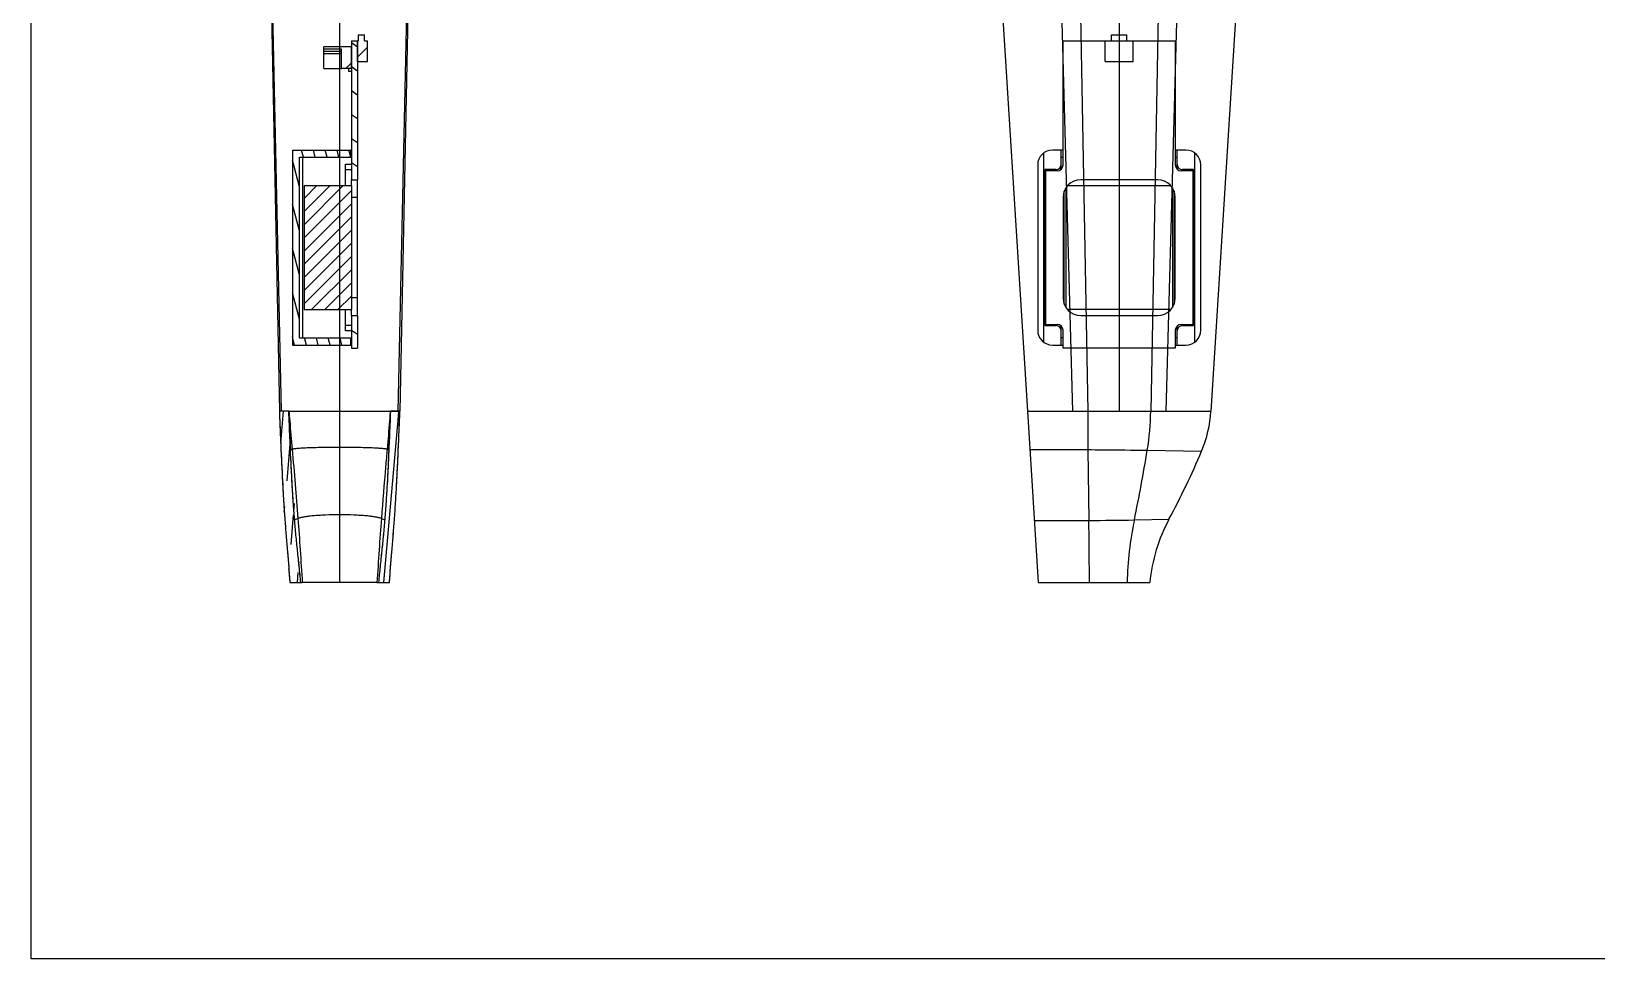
# Model space of a CAD drawing. Header units: millimetres. Extents: x 63 to 960, y -930 to -270.
# Drawn here: x 63.4 to 328.4, y -930.2 to -773.2 of the extents above; entities that cross this region are included whole.
import ezdxf

# ---------------------------------------------------------------- set-up
doc = ezdxf.new("R2010")
doc.units = ezdxf.units.MM
doc.header["$LTSCALE"] = 16.335
doc.layers.get('0').update_dxf_attribs({"linetype": 'CONTINUOUS'})
doc.layers.add('10_CHAMFERS', color=7, linetype='CONTINUOUS')
doc.layers.add('7_ALL_FEATURES', color=7, linetype='CONTINUOUS')
pattern_1 = [(45, (139.363785591519, -1220.12750012733), (-5.939696962, 5.939696962), [])]

msp = doc.modelspace()

# ---------------------------------------------------------------- hatches: boundary and pattern name
at = {"linetype": 'Continuous'}
h = msp.add_hatch(dxfattribs=at)
h.set_pattern_fill('DEFAULT__1', color=2, scale=8.4, angle=45, style=0, pattern_type=0)
h.set_pattern_definition(pattern_1)
edge = h.paths.add_edge_path()
edge.add_line((117.587668082519, -779.56004872423), (117.587668082519, -775.8600487242297))
edge.add_line((117.587668082519, -779.56004872423), (115.887668082519, -779.56004872423))
edge.add_line((115.887668082519, -779.56004872423), (115.887668082519, -776.26004872423))
edge.add_line((115.887668082519, -776.26004872423), (112.8876680825189, -776.26004872423))
edge.add_line((112.8876680825189, -776.26004872423), (112.8876680825189, -775.8600487242297))
edge.add_line((117.587668082519, -775.8600487242297), (112.8876680825189, -775.8600487242297))
h = msp.add_hatch(dxfattribs=at)
h.set_pattern_fill('DEFAULT__9', color=2, scale=3.320729441499997, angle=325, style=0, pattern_type=0)
h.set_pattern_definition([(325, (139.363785591519, -1220.12750012733), (1.904692159099998, 2.7201823105), [])])
edge = h.paths.add_edge_path()
edge.add_line((118.587668082519, -821.36004872423), (118.587668082519, -826.86004872423))
edge.add_line((117.587668082519, -826.86004872423), (118.587668082519, -826.86004872423))
edge.add_line((117.587668082519, -821.36004872423), (117.587668082519, -826.86004872423))
edge.add_line((117.587668082519, -821.36004872423), (118.587668082519, -821.36004872423))
edge = h.paths.add_edge_path()
edge.add_line((118.587668082519, -774.8600487242297), (118.587668082519, -798.3600487242297))
edge.add_line((117.587668082519, -798.3600487242297), (118.587668082519, -798.3600487242297))
edge.add_line((117.587668082519, -774.8600487242297), (117.587668082519, -798.3600487242297))
edge.add_line((117.587668082519, -774.8600487242297), (118.587668082519, -774.8600487242297))
h = msp.add_hatch(dxfattribs=at)
h.set_pattern_fill('DEFAULT__7', color=2, scale=8.4, angle=45, style=0, pattern_type=0)
h.set_pattern_definition(pattern_1)
edge = h.paths.add_edge_path()
edge.add_line((118.587668082519, -778.3600487242297), (120.287668082519, -778.3600487242297))
edge.add_line((118.587668082519, -778.3600487242297), (118.587668082519, -774.8600487242297))
edge.add_line((118.587668082519, -774.8600487242297), (118.787668082519, -774.8600487242297))
edge.add_line((118.787668082519, -774.8600487242297), (118.787668082519, -773.8600487242297))
edge.add_line((118.787668082519, -773.8600487242297), (119.787668082519, -773.8600487242297))
edge.add_line((119.787668082519, -774.8600487242297), (119.787668082519, -773.8600487242297))
edge.add_line((119.787668082519, -774.8600487242297), (120.287668082519, -774.8600487242297))
edge.add_line((120.287668082519, -778.3600487242297), (120.287668082519, -774.8600487242297))
h = msp.add_hatch(dxfattribs=at)
h.set_pattern_fill('DEFAULT__8', color=2, scale=1.934616101399998, angle=285, style=0, pattern_type=0)
h.set_pattern_definition([(285, (139.363785591519, -1220.12750012733), (1.868695656299999, 0.500715492), [])])
edge = h.paths.add_edge_path()
edge.add_line((107.587668082519, -793.36004872423), (107.587668082519, -826.36004872423))
edge.add_line((107.587668082519, -793.36004872423), (117.487668082519, -793.36004872423))
edge.add_line((117.487668082519, -794.56004872423), (117.487668082519, -793.36004872423))
edge.add_line((108.787668082519, -794.56004872423), (117.487668082519, -794.56004872423))
edge.add_line((108.787668082519, -825.1600487242299), (108.787668082519, -794.56004872423))
edge.add_line((108.787668082519, -825.1600487242299), (117.487668082519, -825.1600487242299))
edge.add_line((117.487668082519, -826.36004872423), (117.487668082519, -825.1600487242299))
edge.add_line((107.587668082519, -826.36004872423), (117.487668082519, -826.36004872423))
h = msp.add_hatch(dxfattribs=at)
h.set_pattern_fill('H', color=2, scale=1.5773920503, angle=45, style=0, pattern_type=0)
h.set_pattern_definition([(45, (139.363785591519, -1220.12750012733), (-1.1153846154, 1.1153846154), [])])
edge = h.paths.add_edge_path()
edge.add_line((117.587668082519, -799.3600487242297), (117.587668082519, -820.3600487242297))
edge.add_line((109.587668082519, -820.3600487242297), (117.587668082519, -820.3600487242297))
edge.add_line((109.587668082519, -799.3600487242297), (109.587668082519, -820.3600487242297))
edge.add_line((109.587668082519, -799.3600487242297), (117.587668082519, -799.3600487242297))
h = msp.add_hatch(dxfattribs=at)
h.set_pattern_fill('DEFAULT__6', color=2, scale=1.621992494, angle=85, style=0, pattern_type=0)
h.set_pattern_definition([(85, (139.363785591519, -1220.12750012733), (-1.615820322899998, 0.1413659605), [])])
edge = h.paths.add_edge_path()
edge.add_spline(control_points=[(125.519271730219, -844.10631242013), (125.549093418819, -843.4338692088298), (125.608129489519, -842.0523433095299), (125.696699352919, -839.87022994443), (125.756927993219, -838.34229775163), (125.787668082519, -837.56004872423)], knot_values=[0, 0, 0, 0, 0.3333333333, 0.6666666667, 1, 1, 1, 1], degree=3, periodic=0)
edge.add_spline(control_points=[(124.855023168219, -855.99213135643), (124.892068195319, -855.49788180553), (124.962338972919, -854.50895421483), (125.058668689619, -853.0241541007296), (125.147615552119, -851.5389752428299), (125.230492908919, -850.0540387759297), (125.308313733719, -848.57004414163), (125.381989549819, -847.08530375133), (125.452236326719, -845.59838691173), (125.497196408119, -844.6040843806297), (125.519271730219, -844.10631242013)], knot_values=[0, 0, 0, 0, 0.125, 0.25, 0.375, 0.5, 0.625, 0.75, 0.875, 1, 1, 1, 1], degree=3, periodic=0)
edge.add_spline(control_points=[(124.018335513619, -866.5600487242299), (124.049159649419, -866.1126531427299), (124.113716480119, -865.2208753975299), (124.216806533419, -863.89324074023), (124.323976201319, -862.5719994869299), (124.433098699719, -861.2548863523299), (124.542336403519, -859.93916382173), (124.650012132219, -858.6240451907299), (124.754806630519, -857.3087551049297), (124.822120943319, -856.4311082240296), (124.855023168219, -855.99213135643)], knot_values=[0, 0, 0, 0, 0.125, 0.25, 0.375, 0.5, 0.625, 0.75, 0.875, 1, 1, 1, 1], degree=3, periodic=0)
edge.add_line((122.170398506419, -866.5600487242299), (124.018335513619, -866.5600487242299))
edge.add_spline(control_points=[(123.221392158719, -855.85635796683), (123.184032706719, -856.2993595096298), (123.106878024819, -857.18335000373), (122.984369655219, -858.5002832848298), (122.854974608219, -859.81733326583), (122.719480826919, -861.1403613487302), (122.579494076219, -862.47602413733), (122.438032658519, -863.82421618743), (122.299242210319, -865.18484612383), (122.211879934119, -866.10019684773), (122.170398506419, -866.5600487242299)], knot_values=[0, 0, 0, 0, 0.125, 0.25, 0.375, 0.5, 0.625, 0.75, 0.875, 1, 1, 1, 1], degree=3, periodic=0)
edge.add_spline(control_points=[(123.919240045419, -844.0353671365299), (123.896905162219, -844.53215608813), (123.851345113619, -845.52294000003), (123.780011844719, -846.99835396673), (123.704770627319, -848.47006131073), (123.624601754819, -849.9423567044299), (123.538100902619, -851.4204007786299), (123.443909392719, -852.90105624903), (123.340110908819, -854.38143755193), (123.262780837319, -855.3651318413297), (123.221347003219, -855.85635216993)], knot_values=[0, 0, 0, 0, 0.125, 0.25, 0.375, 0.5, 0.625, 0.75, 0.875, 1, 1, 1, 1], degree=3, periodic=0)
edge.add_spline(control_points=[(124.186428494319, -837.56004872423), (124.155883372619, -838.3371349436297), (124.095981183519, -839.85292725473), (124.007818552919, -842.01138780133), (123.948990881319, -843.37352495713), (123.919236485619, -844.0353668230299)], knot_values=[0, 0, 0, 0, 0.3333333333, 0.6666666667, 1, 1, 1, 1], degree=3, periodic=0)
edge.add_line((125.787668082519, -837.56004872423), (124.186428494319, -837.56004872423))
edge = h.paths.add_edge_path()
edge.add_spline(control_points=[(105.387668082519, -837.56004872423), (105.418442438719, -838.3419828440299), (105.478749930919, -839.86949577993), (105.567471640219, -842.0516117632299), (105.626633732019, -843.43356014763), (105.656525433819, -844.10631973023)], knot_values=[0, 0, 0, 0, 0.3333333333, 0.6666666667, 1, 1, 1, 1], degree=3, periodic=0)
edge.add_line((106.989000079119, -837.56004872423), (105.387668082519, -837.56004872423))
edge.add_spline(control_points=[(107.256830514619, -844.0351478338298), (107.226976342819, -843.37330240363), (107.167970066019, -842.01117654633), (107.079599670419, -839.8527885174301), (107.019592186819, -838.3370823398297), (106.989000079119, -837.56004872423)], knot_values=[0, 0, 0, 0, 0.3333333333, 0.6666666667, 1, 1, 1, 1], degree=3, periodic=0)
edge.add_spline(control_points=[(107.955137451819, -855.85635732323), (107.915384709119, -855.3848509429299), (107.840653799319, -854.4371170116299), (107.738888590219, -852.99451441533), (107.646446296719, -851.55251452613), (107.562002844019, -850.12272006153), (107.485060116619, -848.7259067249302), (107.411025060419, -847.2976498781298), (107.3364399045189, -845.7754849718297), (107.283481330719, -844.63297793343), (107.256557156019, -844.03521326353)], knot_values=[0, 0, 0, 0, 0.125, 0.25, 0.375, 0.5, 0.625, 0.75, 0.875, 1, 1, 1, 1], degree=3, periodic=0)
edge.add_spline(control_points=[(109.005140292719, -866.5600487242299), (108.963785467819, -866.1013632050297), (108.876856409919, -865.1899461784298), (108.739634920919, -863.8429308344299), (108.599692347319, -862.50731971923), (108.460490040719, -861.1779768711299), (108.324369856719, -859.84845703063), (108.193722628019, -858.51851437343), (108.069989409119, -857.18788499123), (107.992563149919, -856.3002856698297), (107.955137451819, -855.85635732323)], knot_values=[0, 0, 0, 0, 0.125, 0.25, 0.375, 0.5, 0.625, 0.75, 0.875, 1, 1, 1, 1], degree=3, periodic=0)
edge.add_line((107.158392180619, -866.5600487242299), (109.005140292719, -866.5600487242299))
edge.add_spline(control_points=[(106.321720730919, -855.99211319533), (106.354603232419, -856.4306074577299), (106.421796445419, -857.3063399964301), (106.526004785619, -858.6142768792299), (106.633083024219, -859.92247004173), (106.742000557419, -861.2346935698299), (106.851404292219, -862.55526442373), (106.959146728619, -863.8833620016301), (107.062819669619, -865.21833039543), (107.127524335619, -866.1121085297299), (107.158392180619, -866.5600487242299)], knot_values=[0, 0, 0, 0, 0.125, 0.25, 0.375, 0.5, 0.625, 0.75, 0.875, 1, 1, 1, 1], degree=3, periodic=0)
edge.add_spline(control_points=[(105.656525433819, -844.10631973023), (105.722362533119, -845.5880867978303), (105.856925671219, -848.4442094289299), (106.073298566219, -852.3967608537301), (106.234474256419, -854.8286652596302), (106.321720730919, -855.99211319533)], knot_values=[0, 0, 0, 0, 0.3333333333, 0.6666666667, 1, 1, 1, 1], degree=3, periodic=0)

# ---------------------------------------------------------------- linework, layer by layer
at = {"color": 7, "linetype": 'Continuous'}
for p, q in [((112.8876680825189, -776.26004872423), (112.8876680825189, -775.8600487242297)), ((117.587668082519, -775.8600487242297), (112.8876680825189, -775.8600487242297)), ((117.587668082519, -775.8600487242297), (112.8876680825189, -775.8600487242297)), ((112.8876680825189, -776.26004872423), (112.8876680825189, -775.8600487242297)), ((115.887668082519, -776.26004872423), (112.8876680825189, -776.26004872423)), ((115.887668082519, -776.26004872423), (112.8876680825189, -776.26004872423)), ((115.887668082519, -779.56004872423), (115.887668082519, -776.26004872423)), ((115.887668082519, -779.56004872423), (115.887668082519, -776.26004872423)), ((117.587668082519, -774.8600487242297), (117.587668082519, -798.3600487242297)), ((117.587668082519, -774.8600487242297), (118.587668082519, -774.8600487242297)), ((117.587668082519, -774.8600487242297), (118.787668082519, -774.8600487242297)), ((117.587668082519, -774.8600487242297), (117.587668082519, -798.3600487242297)), ((117.587668082519, -779.56004872423), (117.587668082519, -775.8600487242297)), ((118.587668082519, -778.3600487242297), (118.587668082519, -774.8600487242297)), ((118.587668082519, -774.8600487242297), (118.787668082519, -774.8600487242297)), ((118.587668082519, -774.8600487242297), (118.587668082519, -798.3600487242297)), ((118.587668082519, -774.8600487242297), (118.587668082519, -798.3600487242297)), ((118.787668082519, -774.8600487242297), (118.787668082519, -773.8600487242297)), ((118.787668082519, -773.8600487242297), (119.787668082519, -773.8600487242297)), ((118.787668082519, -773.8600487242297), (119.787668082519, -773.8600487242297)), ((118.787668082519, -774.8600487242297), (118.787668082519, -773.8600487242297)), ((119.787668082519, -774.8600487242297), (119.787668082519, -773.8600487242297)), ((119.787668082519, -774.8600487242297), (119.787668082519, -773.8600487242297)), ((119.787668082519, -774.8600487242297), (120.287668082519, -774.8600487242297)), ((119.787668082519, -774.8600487242297), (120.287668082519, -774.8600487242297)), ((120.287668082519, -778.3600487242297), (120.287668082519, -774.8600487242297)), ((120.287668082519, -778.3600487242297), (120.287668082519, -774.8600487242297)), ((118.587668082519, -778.3600487242297), (120.287668082519, -778.3600487242297)), ((118.587668082519, -778.3600487242297), (120.287668082519, -778.3600487242297)), ((117.587668082519, -779.56004872423), (115.887668082519, -779.56004872423)), ((117.587668082519, -779.56004872423), (115.887668082519, -779.56004872423)), ((107.587668082519, -793.36004872423), (107.587668082519, -826.36004872423)), ((107.587668082519, -793.36004872423), (117.487668082519, -793.36004872423)), ((107.587668082519, -793.36004872423), (117.487668082519, -793.36004872423)), ((107.587668082519, -793.36004872423), (107.587668082519, -826.36004872423)), ((108.787668082519, -794.56004872423), (117.487668082519, -794.56004872423)), ((108.787668082519, -825.1600487242299), (108.787668082519, -794.56004872423)), ((108.787668082519, -794.56004872423), (117.487668082519, -794.56004872423)), ((108.787668082519, -825.1600487242299), (108.787668082519, -794.56004872423)), ((117.487668082519, -794.56004872423), (117.487668082519, -793.36004872423)), ((117.487668082519, -794.56004872423), (117.487668082519, -793.36004872423)), ((109.587668082519, -799.3600487242297), (109.587668082519, -820.3600487242297)), ((109.587668082519, -799.3600487242297), (117.587668082519, -799.3600487242297)), ((109.587668082519, -799.3600487242297), (117.587668082519, -799.3600487242297)), ((109.587668082519, -799.3600487242297), (109.587668082519, -820.3600487242297)), ((117.587668082519, -798.3600487242297), (118.587668082519, -798.3600487242297)), ((117.587668082519, -798.3600487242297), (118.587668082519, -798.3600487242297)), ((117.587668082519, -799.3600487242297), (117.587668082519, -820.3600487242297)), ((117.587668082519, -799.3600487242297), (117.587668082519, -820.3600487242297)), ((109.587668082519, -820.3600487242297), (117.587668082519, -820.3600487242297)), ((109.587668082519, -820.3600487242297), (117.587668082519, -820.3600487242297)), ((117.587668082519, -821.36004872423), (117.587668082519, -826.86004872423)), ((117.587668082519, -821.36004872423), (118.587668082519, -821.36004872423)), ((117.587668082519, -821.36004872423), (118.587668082519, -821.36004872423)), ((117.587668082519, -821.36004872423), (117.587668082519, -826.86004872423)), ((118.587668082519, -821.36004872423), (118.587668082519, -826.86004872423)), ((118.587668082519, -821.36004872423), (118.587668082519, -826.86004872423)), ((107.587668082519, -826.36004872423), (117.487668082519, -826.36004872423)), ((107.587668082519, -826.36004872423), (117.487668082519, -826.36004872423)), ((108.787668082519, -825.1600487242299), (117.487668082519, -825.1600487242299)), ((108.787668082519, -825.1600487242299), (117.487668082519, -825.1600487242299)), ((117.487668082519, -826.36004872423), (117.487668082519, -825.1600487242299)), ((117.487668082519, -826.36004872423), (117.487668082519, -825.1600487242299)), ((117.587668082519, -826.86004872423), (118.587668082519, -826.86004872423)), ((117.587668082519, -826.86004872423), (118.587668082519, -826.86004872423)), ((106.989000079119, -837.56004872423), (105.387668082519, -837.56004872423)), ((106.989000079119, -837.56004872423), (105.387668082519, -837.56004872423)), ((125.787668082519, -837.56004872423), (124.186428494319, -837.56004872423)), ((125.787668082519, -837.56004872423), (124.186428494319, -837.56004872423)), ((107.955137451819, -855.85635732323), (108.528740792019, -855.71053111313)), ((107.158392180619, -866.5600487242299), (109.005140292719, -866.5600487242299)), ((107.158392180619, -866.5600487242299), (109.269517917419, -866.5600487242299)), ((121.905818202219, -866.5600487242299), (124.018335513619, -866.5600487242299)), ((122.170398506419, -866.5600487242299), (124.018335513619, -866.5600487242299))]:
    msp.add_line(p, q, dxfattribs=at)
msp.add_lwpolyline([(63.39236075802091, -610.6265031251933), (593.3652900413742, -610.6265031251933), (593.3652900413742, -930.2283120503982), (63.39236075802091, -930.2283120503982)], close=True)
for centre, radius, start, end in [((1397.754096219119, -787.7608209854296), 1293.3255381604, 182.2067074489994, 182.4969594302959), ((1237.777576140619, -794.03017045463), 1131.6261105389, 182.2045212361956, 182.5326451539968), ((-1024.117838232881, -793.42057151453), 1149.1522886164, 357.4755716301039, 357.7987007816999), ((-1172.597630469881, -787.60497653063), 1299.345948058, 357.5077390382959, 357.7966450031007)]:
    msp.add_arc(centre, radius, start, end, dxfattribs=at)
for points, knots in [([(105.387668082519, -837.56004872423), (105.4177271532922, -838.3238084224743), (105.4765748916662, -839.8149735431797), (105.5652092077805, -841.9971068097842), (105.6258266339253, -843.4153951420425), (105.656525433819, -844.10631973023)], [0, 0, 0, 0, 2.293052947400201, 4.476977118669031, 6.551795863979274, 6.551795863979274, 6.551795863979274, 6.551795863979274]), ([(107.256830514619, -844.0351478338298), (107.2261119651062, -843.3541397744145), (107.1655619193338, -841.953677064402), (107.0772939983103, -839.7952658273931), (107.0188372723628, -838.3179076581583), (106.989000079119, -837.56004872423)], [0, 0, 0, 0, 2.045101576072696, 4.205305404010183, 6.480643575913846, 6.480643575913846, 6.480643575913846, 6.480643575913846]), ([(124.186428494319, -837.56004872423), (124.1566374624408, -838.3179504455736), (124.0982832836158, -839.7953749981406), (124.0102214533103, -841.9538587461484), (123.9498528221361, -843.3543523788227), (123.919236485619, -844.0353668230299)], [0, 0, 0, 0, 2.275460991351626, 4.435728873100913, 6.480835789505259, 6.480835789505259, 6.480835789505259, 6.480835789505259]), ([(125.519271730219, -844.10631242013), (125.5499036789968, -843.4155988178892), (125.6104010038287, -841.9975222322076), (125.6988834005307, -839.8153915695784), (125.7576463353912, -838.3240179592894), (125.787668082519, -837.56004872423)], [0, 0, 0, 0, 2.074177516380754, 4.258092928870565, 6.551769601106437, 6.551769601106437, 6.551769601106437, 6.551769601106437]), ([(105.656525433819, -844.10631973023), (105.7199616145328, -845.5340503642201), (105.8487274519327, -848.2812134750242), (106.064219871916, -852.2436529877916), (106.2306316121275, -854.7774228845865), (106.321720730919, -855.99211319533)], [0, 0, 0, 0, 4.287417662220464, 8.25046923458904, 11.90477190502966, 11.90477190502966, 11.90477190502966, 11.90477190502966]), ([(105.656525433819, -844.10631973023), (105.7445961208774, -846.0884885249383), (105.8863022863978, -849.0613743063597), (106.1141677866341, -853.0231147563755), (106.2475344372492, -855.0028251958289), (106.321720730919, -855.99211319533)], [0, 0, 0, 0, 5.952373156120817, 8.92857867129101, 11.90477576979208, 11.90477576979208, 11.90477576979208, 11.90477576979208]), ([(107.955137451819, -855.85635732323), (107.9151700698405, -855.382305111209), (107.8400310762946, -854.4286396439801), (107.7389051676494, -852.9945719926583), (107.6468761584028, -851.5593495330751), (107.5626727262438, -850.1346402013194), (107.4842090250246, -848.7104203922694), (107.4085442804867, -847.248847628433), (107.3322235325831, -845.6870236763464), (107.2822072897618, -844.6046919537135), (107.256557156019, -844.03521326353)], [0, 0, 0, 0, 1.427202165811749, 2.869809785999505, 4.312854070663177, 5.741688302858005, 7.151382510076793, 8.591983541394775, 10.13227151871694, 11.84243968922218, 11.84243968922218, 11.84243968922218, 11.84243968922218]), ([(107.955137451819, -855.85635732323), (107.8722292826558, -854.872985407349), (107.728178539583, -852.9044000261098), (107.4895389116834, -848.9641264451456), (107.3453667332996, -846.0069441813981), (107.256557156019, -844.03521326353)], [0, 0, 0, 0, 2.960582173342814, 5.921182238566045, 11.84237211742076, 11.84237211742076, 11.84237211742076, 11.84237211742076]), ([(107.256832690219, -844.0351866548299), (107.2993595484854, -844.0334386221803), (107.3988226447482, -844.0247114613097), (107.497764208688, -844.0118409359136), (107.554365796219, -844.0035754268297)], [0, 0, 0, 0, 0.1276883065492512, 0.299294032453178, 0.299294032453178, 0.299294032453178, 0.299294032453178]), ([(123.919240045419, -844.0353671365299), (123.8969728278194, -844.5306510193727), (123.8515707627074, -845.518166040556), (123.7801081930145, -846.9964495400279), (123.7047477374337, -848.4705334305806), (123.6244565880289, -849.944940600645), (123.5380048701555, -851.4219512605584), (123.4439003305308, -852.9011493218849), (123.3402306967681, -854.3797998100833), (123.2628210920249, -855.3646545999432), (123.221347003219, -855.85635216993)], [0, 0, 0, 0, 1.487352541347186, 2.965671784283946, 4.440024759867081, 5.915372771095313, 7.395437128326616, 8.878625918570261, 10.36191291043808, 11.84224375297241, 11.84224375297241, 11.84224375297241, 11.84224375297241]), ([(123.919240045419, -844.0353671365299), (123.8305951305115, -846.0070727373231), (123.6866934347645, -848.9642193750487), (123.4483121616896, -852.9044434752433), (123.3042915915071, -854.8729995832468), (123.221347003219, -855.85635216993)], [0, 0, 0, 0, 5.921091797485337, 8.881642990780607, 11.84217656264986, 11.84217656264986, 11.84217656264986, 11.84217656264986]), ([(123.620972532119, -844.00355460103), (123.6777179040775, -844.0118085178083), (123.7769006660295, -844.0247224623009), (123.8766017985254, -844.033611875632), (123.919236566419, -844.03536510603)], [0, 0, 0, 0, 0.1720275542697781, 0.3000399569948948, 0.3000399569948948, 0.3000399569948948, 0.3000399569948948]), ([(124.855023168219, -855.99213135643), (124.8920749862525, -855.4977912007068), (124.9623610274268, -854.508625868077), (125.0586670419611, -853.0241736906177), (125.1475978981422, -851.5392762607765), (125.2304674967865, -850.0545128713859), (125.3083271003174, -848.5697925346833), (125.3820410539723, -847.0842496464458), (125.452329937897, -845.5963645846292), (125.4972250346237, -844.603438889149), (125.519271730219, -844.10631242013)], [0, 0, 0, 0, 1.487180298760116, 2.974948933243025, 4.462698671531828, 5.949839143880969, 7.436161684037376, 8.922972995606283, 10.41194613044838, 11.9047914160934, 11.9047914160934, 11.9047914160934, 11.9047914160934]), ([(124.855023168219, -855.99213135643), (124.9291722189865, -855.0028451285166), (125.0623724911582, -853.0231322798179), (125.2899222110498, -849.0613828256973), (125.4313656509025, -846.088488779447), (125.519271730219, -844.10631242013)], [0, 0, 0, 0, 2.976183445660032, 5.952375050168017, 11.9047489786045, 11.9047489786045, 11.9047489786045, 11.9047489786045]), ([(109.005140292719, -866.5600487242299), (108.9640480642442, -866.1042757843222), (108.8777522332931, -865.1989574372485), (108.7402293892069, -863.8486258887821), (108.6000136537222, -862.5103796741582), (108.4605321564333, -861.1783883245078), (108.3243755019972, -859.8485132867063), (108.1937219003763, -858.5185075456911), (108.0699857463115, -857.1878446466543), (107.9925615797773, -856.3002670455206), (107.955137451819, -855.85635732323)], [0, 0, 0, 0, 1.372864849843802, 2.728225991287098, 4.071939921449208, 5.409579005372846, 6.746049107455197, 8.082413753454732, 9.418786903106499, 10.75524029252167, 10.75524029252167, 10.75524029252167, 10.75524029252167]), ([(109.005140292719, -866.5600487242299), (108.9246599536964, -865.6674040057442), (108.7457994844472, -863.8837499233156), (108.4620917070352, -861.2099748604137), (108.1916125334592, -858.5347773366555), (108.0304307366246, -856.7494555187584), (107.955137451819, -855.85635732323)], [0, 0, 0, 0, 2.688796218698337, 5.377606281760018, 8.066410997422835, 10.75521020717001, 10.75521020717001, 10.75521020717001, 10.75521020717001]), ([(123.221392158719, -855.85635796683), (123.1841224473716, -856.2982953811729), (123.10719697295, -857.1798382956011), (122.9843555669747, -858.5004809745216), (122.8546451410245, -859.8206348811055), (122.7188476407095, -861.1464621098933), (122.5788338964289, -862.4822910353334), (122.4374073704636, -863.830229980137), (122.2986666228572, -865.1906411945001), (122.2117042131305, -866.1021448419918), (122.170398506419, -866.5600487242299)], [0, 0, 0, 0, 1.330518465193866, 2.654661005176498, 3.979011400630181, 5.310035921942341, 6.652944646291275, 8.008450849782793, 9.376048583898143, 10.75533794475735, 10.75533794475735, 10.75533794475735, 10.75533794475735]), ([(123.221392158719, -855.85635796683), (123.146074396417, -856.7494622040833), (122.9847776325352, -858.5347905059206), (122.7139630446824, -861.2099787593544), (122.4299149477448, -863.8837420906135), (122.2509208660906, -865.667399644079), (122.170398506419, -866.5600487242299)], [0, 0, 0, 0, 2.688823440701092, 5.377652501464868, 8.066486978686914, 10.75530755215631, 10.75530755215631, 10.75530755215631, 10.75530755215631]), ([(122.646595181619, -855.7105322152299), (122.7001540296726, -855.7240828346362), (122.8917710004482, -855.7725603841781), (123.0833827786791, -855.8210602184074), (123.221348223119, -855.8563517050297)], [0, 0, 0, 0, 0.1657393297323688, 0.592962428344121, 0.592962428344121, 0.592962428344121, 0.592962428344121]), ([(106.321720730919, -855.99211319533), (106.3545523247289, -856.4299285942992), (106.4216197519802, -857.3040919961769), (106.5260132941062, -858.6143989201785), (106.6332566109757, -859.9245754152448), (106.7423229991149, -861.2385715859616), (106.851706780217, -862.5589428275176), (106.9594031454627, -863.8865863504177), (107.0630216854239, -865.2210160215872), (107.1275875406473, -866.1130257320486), (107.158392180619, -866.5600487242299)], [0, 0, 0, 0, 1.317134060807648, 2.630191715561612, 3.943372770896227, 5.260807145890783, 6.585736264113393, 7.918055641651145, 9.256816030566263, 10.60106538706296, 10.60106538706296, 10.60106538706296, 10.60106538706296]), ([(106.321720730919, -855.99211319533), (106.3877826287851, -856.8730608684623), (106.5261274453263, -858.6344974044797), (106.8185925513909, -862.1560172544885), (107.0369268352748, -864.7973986114692), (107.158392180619, -866.5600487242299)], [0, 0, 0, 0, 2.650263532994678, 5.300529494747799, 10.60102034477414, 10.60102034477414, 10.60102034477414, 10.60102034477414]), ([(124.018335513619, -866.5600487242299), (124.0490589317072, -866.1141150047539), (124.1133771698054, -865.2253724723676), (124.2165589422785, -863.8963320709956), (124.3238160224531, -862.5739427924952), (124.4330326802218, -861.2556790524459), (124.5423065074732, -859.9395267015445), (124.6500110697328, -858.6240610589763), (124.7548356200618, -857.3083862547951), (124.822129411045, -856.4309952477321), (124.855023168219, -855.99213135643)], [0, 0, 0, 0, 1.340972518458588, 2.673180204586437, 3.999108461581323, 5.321163702835491, 6.641520740471037, 7.961150872309216, 9.280764198575884, 10.60104887588898, 10.60104887588898, 10.60104887588898, 10.60104887588898]), ([(124.018335513619, -866.5600487242299), (124.139776433626, -864.7973997573656), (124.3581783720383, -862.1560275293468), (124.6506825674974, -858.6345166569723), (124.7889942352477, -856.8730801124539), (124.855023168219, -855.99213135643)], [0, 0, 0, 0, 5.300482383421417, 7.950744210746617, 10.60100358985708, 10.60100358985708, 10.60100358985708, 10.60100358985708])]:
    msp.add_open_spline(points, degree=3, knots=knots, dxfattribs=at)
at = {"layer": '10_CHAMFERS', "color": 7, "linetype": 'Continuous'}
for p, q in [((109.287668082519, -794.56004872423), (109.287668082519, -825.1600487242299)), ((238.250655318719, -819.4287458068297), (238.250655318719, -800.2913516417299)), ((256.850655318719, -800.2913516417299), (256.850655318719, -819.4287458068297))]:
    msp.add_line(p, q, dxfattribs=at)
at = {"layer": '7_ALL_FEATURES', "color": 6, "linetype": 'Continuous'}
for p, q in [((102.087668082519, -670.56004872423), (105.713581170019, -837.56004872423)), ((102.087668082519, -670.56004872423), (105.387668082519, -837.56004872423)), ((115.587668082519, -670.56004872423), (115.587668082519, -837.56004872423)), ((129.0876680825189, -670.56004872423), (125.461738612019, -837.56004872423)), ((129.0876680825189, -670.56004872423), (125.787668082519, -837.56004872423)), ((221.550655318719, -670.56004872423), (232.015715752719, -837.56004872423)), ((235.050655318719, -670.56004872423), (239.657839450419, -837.56004872423)), ((239.131054291619, -670.56004872423), (242.215715752719, -837.56004872423)), ((247.550655318719, -670.56004872423), (247.550655318719, -837.56004872423)), ((255.970374712119, -670.56004872423), (252.885679080719, -837.56004872423)), ((260.050655318719, -670.56004872423), (255.443492139719, -837.56004872423)), ((273.550655318719, -670.56004872423), (263.085679080719, -837.56004872423))]:
    msp.add_line(p, q, dxfattribs=at)
at = {"layer": '7_ALL_FEATURES', "color": 7, "linetype": 'Continuous'}
for p, q in [((112.8876680825189, -779.56004872423), (112.8876680825189, -776.26004872423)), ((238.050655318719, -774.8600487242297), (257.050655318719, -774.8600487242297)), ((238.050655318719, -795.8600487242297), (238.050655318719, -774.8600487242297)), ((245.200655318719, -778.3600487242297), (245.200655318719, -774.8600487242297)), ((246.250655318719, -773.8600487242297), (248.8506553187189, -773.8600487242297)), ((246.250655318719, -774.8600487242297), (246.250655318719, -773.8600487242297)), ((248.8506553187189, -774.8600487242297), (248.8506553187189, -773.8600487242297)), ((249.900655318719, -778.3600487242297), (249.900655318719, -774.8600487242297)), ((257.050655318719, -774.8600487242297), (257.050655318719, -795.8600487242297)), ((115.887668082519, -776.66004872423), (112.8876680825189, -776.66004872423)), ((115.887668082519, -777.0600487242298), (112.8876680825189, -777.0600487242298)), ((245.200655318719, -778.3600487242297), (249.900655318719, -778.3600487242297)), ((112.8876680825189, -779.56004872423), (115.887668082519, -779.56004872423)), ((117.137668082519, -780.06004872423), (117.137668082519, -779.56004872423)), ((117.587668082519, -780.06004872423), (117.137668082519, -780.06004872423)), ((117.587668082519, -793.36004872423), (117.487668082519, -793.36004872423)), ((234.750655318719, -793.8600487242297), (234.750655318719, -825.86004872423)), ((238.050655318719, -793.36004872423), (236.250655318719, -793.36004872423)), ((237.750655318719, -796.5733774929296), (237.750655318719, -793.36004872423)), ((237.750655318719, -794.56004872423), (238.050655318719, -794.56004872423)), ((258.850655318719, -793.36004872423), (257.050655318719, -793.36004872423)), ((257.050655318719, -794.56004872423), (257.350655318719, -794.56004872423)), ((257.350655318719, -796.5733774929296), (257.350655318719, -793.36004872423)), ((260.350655318719, -825.86004872423), (260.350655318719, -793.8600487242297)), ((116.587668082519, -795.76004872423), (117.587668082519, -795.76004872423)), ((116.587668082519, -799.3600487242297), (116.587668082519, -795.76004872423)), ((116.587668082519, -796.66004872423), (117.587668082519, -796.66004872423)), ((233.750655318719, -795.8600487242297), (233.750655318719, -823.8600487242297)), ((236.850655318719, -796.66004872423), (234.950655318719, -796.66004872423)), ((234.950655318719, -796.66004872423), (234.950655318719, -823.06004872423)), ((237.050655318719, -796.8600487242297), (235.050655318719, -796.8600487242297)), ((235.050655318719, -796.8600487242297), (235.050655318719, -822.8600487242298)), ((260.050655318719, -796.8600487242297), (258.050655318719, -796.8600487242297)), ((260.150655318719, -796.66004872423), (258.250655318719, -796.66004872423)), ((260.050655318719, -822.8600487242298), (260.050655318719, -796.8600487242297)), ((260.150655318719, -823.06004872423), (260.150655318719, -796.66004872423)), ((261.3506553187189, -823.8600487242297), (261.3506553187189, -795.8600487242297)), ((117.587668082519, -799.3600487242297), (117.587668082519, -798.3600487242297)), ((118.587668082519, -821.36004872423), (118.587668082519, -798.3600487242297)), ((238.550655318719, -820.0174236504297), (238.550655318719, -799.70267379813)), ((238.819454699819, -799.3600487242297), (256.281855937619, -799.3600487242297)), ((254.050655318719, -798.3600487242297), (241.050655318719, -798.3600487242297)), ((256.550655318719, -799.70267379813), (256.550655318719, -820.0174236504297)), ((118.587668082519, -801.36004872423), (117.587668082519, -801.36004872423)), ((238.050655318719, -801.36004872423), (238.050655318719, -818.36004872423)), ((257.050655318719, -818.36004872423), (257.050655318719, -801.36004872423)), ((118.587668082519, -818.36004872423), (117.587668082519, -818.36004872423)), ((116.587668082519, -823.96004872423), (116.587668082519, -820.3600487242297)), ((117.587668082519, -821.36004872423), (117.587668082519, -820.3600487242297)), ((256.281855937619, -820.3600487242297), (238.819454699819, -820.3600487242297)), ((241.050655318719, -821.36004872423), (254.050655318719, -821.36004872423)), ((117.587668082519, -823.06004872423), (116.587668082519, -823.06004872423)), ((117.587668082519, -823.96004872423), (116.587668082519, -823.96004872423)), ((234.950655318719, -823.06004872423), (236.850655318719, -823.06004872423)), ((235.050655318719, -822.8600487242298), (237.050655318719, -822.8600487242298)), ((237.750655318719, -826.36004872423), (237.750655318719, -823.14671995563)), ((238.050655318719, -826.86004872423), (238.050655318719, -823.8600487242297)), ((257.050655318719, -823.8600487242297), (257.050655318719, -826.86004872423)), ((257.350655318719, -826.36004872423), (257.350655318719, -823.14671995563)), ((258.050655318719, -822.8600487242298), (260.050655318719, -822.8600487242298)), ((258.250655318719, -823.06004872423), (260.150655318719, -823.06004872423)), ((117.587668082519, -826.36004872423), (117.487668082519, -826.36004872423)), ((236.250655318719, -826.36004872423), (238.050655318719, -826.36004872423)), ((238.050655318719, -825.1600487242299), (237.750655318719, -825.1600487242299)), ((257.350655318719, -825.1600487242299), (257.050655318719, -825.1600487242299)), ((257.050655318719, -826.36004872423), (258.850655318719, -826.36004872423)), ((257.050655318719, -826.86004872423), (238.050655318719, -826.86004872423)), ((106.993671895119, -837.56004872423), (105.387668082519, -837.56004872423)), ((106.993671895119, -837.56004872423), (124.181664269819, -837.56004872423)), ((115.587668082519, -837.56004872483), (115.587668082519, -866.56004872433)), ((124.181664269819, -837.56004872423), (125.787668082519, -837.56004872423)), ((232.015715815819, -837.56004872423), (263.085679004019, -837.56004872423)), ((232.015715752719, -837.56004872423), (233.833001696419, -866.5600487242299)), ((242.260988427419, -844.0585917593297), (242.416659528119, -856.04017738743)), ((252.305265941319, -844.16785355243), (261.496224511119, -844.3023055422298)), ((250.111525297519, -855.95559484523), (255.971450284919, -855.8515118827299)), ((121.905818202219, -866.5600487242299), (109.269517917419, -866.5600487242299)), ((233.833001923219, -866.5600487242299), (252.733001695819, -866.5600487242299))]:
    msp.add_line(p, q, dxfattribs=at)
for centre, radius, start, end in [((236.250655318719, -795.8600487242297), 2.5, 90, 180), ((258.850655318719, -795.8600487242297), 2.5, 0, 90), ((236.850655318719, -795.76004872423), 0.9, 270, 0), ((237.050655318719, -795.8600487242297), 1, 270, 0), ((258.050655318719, -795.8600487242297), 1, 180, 270), ((258.250655318719, -795.76004872423), 0.9, 180, 270), ((241.050655318719, -801.36004872423), 3, 90, 180), ((254.050655318719, -801.36004872423), 3, 0, 90), ((241.050655318719, -818.36004872423), 3, 180, 270), ((254.050655318719, -818.36004872423), 3, 270, 0), ((236.250655318719, -823.8600487242297), 2.5, 180, 270), ((236.850655318719, -823.96004872423), 0.9, 0, 90), ((237.050655318719, -823.8600487242297), 1, 0, 90), ((258.050655318719, -823.8600487242297), 1, 90, 180), ((258.250655318719, -823.96004872423), 0.9, 90, 180), ((258.850655318719, -823.8600487242297), 2.5, 270, 0), ((904.5495908172188, -836.19527043813), 662.3352811662998, 180.1180611893969, 180.6802381236963), ((208.922970279219, -837.0278671760299), 43.9659297908, 350.6538781307996, 359.3064515765971), ((242.478186110319, -836.2604130543299), 20.6484338244, 337.0786344987966, 356.3913537967953), ((-37.535406622681, -796.3254740641299), 293.7626741903, 348.2882914659991, 350.6270223519991), ((132.555900706219, -789.71738339063), 140.0182874814, 331.8146807852015, 337.0553701544968), ((281.0932179033191, -869.2927233468296), 28.4915667154, 151.8513289731971, 174.4962039527975), ((238.600829263719, -158.8353306666299), 697.2152887392, 270.3135789826998, 270.9459693100996), ((-707.234438333281, -869.58815652583), 949.7477325101, 0.1826780785952761, 0.8173416235014141), ((309.268110443519, -868.1780097167299), 60.40603439579999, 168.3263083356006, 178.4651628721956)]:
    msp.add_arc(centre, radius, start, end, dxfattribs=at)
for points, knots in [([(106.993671895219, -837.5600487237299), (107.0409004944826, -838.1047241672378), (107.2271092547719, -840.2526197266997), (107.4137277224528, -842.4004803321112), (107.554363789719, -844.0035561111299)], [0, 0, 0, 0, 1.640157588203259, 6.467856223187467, 6.467856223187467, 6.467856223187467, 6.467856223187467]), ([(124.181664269719, -837.56004872423), (124.1344356704539, -838.1047241677045), (123.9482269101766, -840.2526197270003), (123.7616084424597, -842.4004803322425), (123.620972375219, -844.0035561111299)], [0, 0, 0, 0, 1.64015758810359, 6.467856222689242, 6.467856222689242, 6.467856222689242, 6.467856222689242]), ([(115.587668082519, -843.6785690264301), (115.0859722683865, -843.6785690264301), (114.0986981091395, -843.6827129466784), (112.6609608101144, -843.7008535602986), (111.3261222525061, -843.7307234904177), (110.301834850333, -843.7650950369821), (109.5711300574097, -843.7983457179786), (109.1013872332514, -843.8240626970685), (108.6893680145714, -843.8512572028853), (108.3382801453577, -843.87959781766), (108.0503281640816, -843.9086743562498), (107.8268476862859, -843.938113330215), (107.6809836354096, -843.9637466759798), (107.5974270211069, -843.9860188754598), (107.5666111207473, -843.9973422829873), (107.554363890419, -844.0035570585301)], [0, 0, 0, 0, 1.505087442397535, 2.961809133420929, 4.313496167915745, 5.510542297148782, 6.036298133244019, 6.507852439547847, 6.921861136148369, 7.275000477399034, 7.564527493192365, 7.789931362687696, 7.951325549449649, 8.008143465930917, 8.049344955853554, 8.049344955853554, 8.049344955853554, 8.049344955853554]), ([(107.554391748319, -844.00360560843), (107.726694176237, -845.9663454287746), (108.0654935254449, -849.8674865966949), (108.3842994583566, -853.7703989828518), (108.528808180719, -855.7105705320299)], [0, 0, 0, 0, 5.910864705040166, 11.7475020674013, 11.7475020674013, 11.7475020674013, 11.7475020674013]), ([(123.620972271819, -844.0035570850298), (123.6087250413478, -843.9973423094675), (123.5779091407764, -843.986018901853), (123.4943525259932, -843.96374670244), (123.3484884747456, -843.9381133563356), (123.1250079965095, -843.9086743824085), (122.8370560150211, -843.879597843525), (122.4859681456713, -843.8512572285549), (122.0739489269868, -843.8240627226749), (121.6042061029265, -843.7983457434947), (120.8735013104099, -843.7650950621739), (119.8492139089345, -843.7307235154024), (118.5143753523922, -843.7008535850653), (117.0766380545987, -843.6827129713995), (116.0893638962183, -843.6785690510301), (115.587668082519, -843.6785690510301)], [0, 0, 0, 0, 0.0412014903311674, 0.0980194071016002, 0.2594135944903818, 0.4848174643955571, 0.7743444804084559, 1.127483821775214, 1.541492518482145, 2.01304682459177, 2.538802660496376, 3.735848788940296, 5.087535822339946, 6.544257512064731, 8.049344953162691, 8.049344953162691, 8.049344953162691, 8.049344953162691]), ([(123.621000460919, -844.00350638193), (123.5346079871114, -844.9877069168876), (123.1927236505031, -848.8885678420143), (122.8641157832951, -852.7907318198046), (122.646661764719, -855.7104922770297)], [0, 0, 0, 0, 2.9639549883353, 11.74749564116597, 11.74749564116597, 11.74749564116597, 11.74749564116597]), ([(232.423360719619, -844.0651912310299), (232.6639054576105, -844.0631064311334), (233.593369319625, -844.0559843666964), (235.5776589391527, -844.0473509095269), (238.61633948793, -844.0437124530895), (240.9660828775223, -844.0509294604991), (242.260988427419, -844.0585917593297)], [0, 0, 0, 0, 0.7216613168891886, 2.788471396958526, 5.952910454845817, 9.83769511371554, 9.83769511371554, 9.83769511371554, 9.83769511371554]), ([(242.260988427419, -844.0585917593297), (243.0723979750957, -844.063393084364), (246.4206100176395, -844.0882149480568), (249.768631946095, -844.1330074502953), (252.305265941319, -844.16785355243)], [0, 0, 0, 0, 2.434271258723362, 10.04489123931886, 10.04489123931886, 10.04489123931886, 10.04489123931886]), ([(115.587668082519, -855.09576728693), (114.7893262763175, -855.09576728693), (113.6234021200916, -855.116158114721), (112.1266444420061, -855.189586513396), (111.1387161209733, -855.262337572012), (110.2768738590865, -855.352881089078), (109.5572483373009, -855.4569345680516), (109.0523038607482, -855.5579090678804), (108.7267910198971, -855.6440843000295), (108.5901675946608, -855.6879613941067), (108.528737787919, -855.7105149055299)], [0, 0, 0, 0, 2.395025418604564, 3.497119977336638, 4.495384298678365, 5.366457234042455, 6.096322678061772, 6.676118542049396, 6.909928887130933, 7.10624632982176, 7.10624632982176, 7.10624632982176, 7.10624632982176]), ([(108.528740792019, -855.71053111313), (108.6628115268831, -857.4876325717838), (108.911616488823, -861.1040748042059), (109.1442818412485, -864.7215281176167), (109.269517955819, -866.56004872333)], [0, 0, 0, 0, 5.346454994355362, 10.87479822883545, 10.87479822883545, 10.87479822883545, 10.87479822883545]), ([(122.646598354419, -855.7105150276298), (122.5851685466503, -855.6879615162161), (122.4485451195675, -855.6440844221917), (122.1230322760584, -855.5579091897996), (121.6180877978111, -855.456934689953), (120.8984622759239, -855.3528812111714), (120.0366200165051, -855.2623376940296), (119.0486917001212, -855.1895866358199), (117.5519340315202, -855.1161582371225), (116.3860098831202, -855.09576740953), (115.587668082519, -855.09576740953)], [0, 0, 0, 0, 0.1963174455727626, 0.4301277930241567, 1.009923659675973, 1.739789103665882, 2.610862036633022, 3.609126353066048, 4.711220905101498, 7.106246306905265, 7.106246306905265, 7.106246306905265, 7.106246306905265]), ([(122.646595373019, -855.71053111313), (122.5125246381356, -857.4876325719849), (122.2637196761241, -861.1040748047395), (122.031054323604, -864.7215281184823), (121.905818209019, -866.56004872433)], [0, 0, 0, 0, 5.346454994961162, 10.87479822984695, 10.87479822984695, 10.87479822984695, 10.87479822984695]), ([(233.173453471719, -856.0350685559299), (233.4094335412946, -856.0366806002594), (234.3158860529571, -856.0421621590283), (236.2225278315928, -856.0487861974023), (239.0676260784858, -856.0517098957596), (241.2422429461035, -856.0462756298441), (242.416659528119, -856.04017738743)], [0, 0, 0, 0, 0.7079567270067924, 2.71940605139946, 5.719951165245479, 9.243248409314173, 9.243248409314173, 9.243248409314173, 9.243248409314173])]:
    msp.add_open_spline(points, degree=3, knots=knots, dxfattribs=at)

doc.saveas('drawing.dxf')
